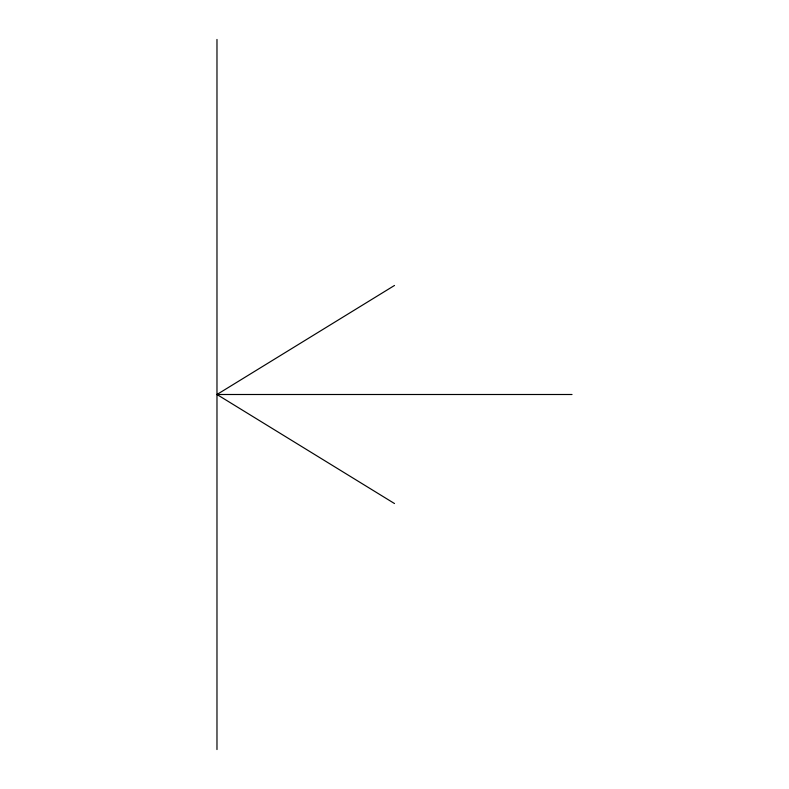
<?xml version="1.0" encoding="UTF-8"?>
<svg xmlns="http://www.w3.org/2000/svg" width="789" height="789" viewBox="0 0 789 789"><rect width="100%" height="100%" fill="white"/><g stroke="black" fill="none" stroke-linecap="round" stroke-linejoin="round"><path stroke-width="1.18" d="M394.5 503.54L216.975 394.5L394.5 285.46M216.975 394.5L572.025 394.5M216.975 39.45L216.975 749.55"/></g></svg>
